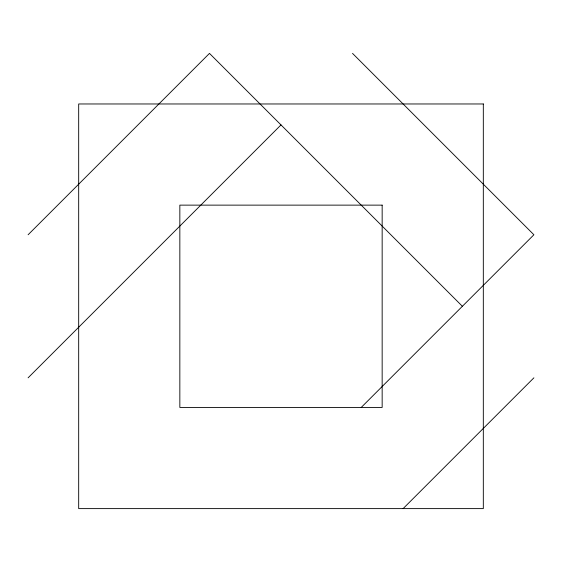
<?xml version="1.0" encoding="UTF-8"?>
<svg xmlns="http://www.w3.org/2000/svg" width="562" height="562" viewBox="0 0 562 562"><rect width="100%" height="100%" fill="white"/><g stroke="black" fill="none" stroke-linecap="round" stroke-linejoin="round"><path stroke-width="0.84" d="M28.1 234.761L209.471 53.39L462.371 306.29M28.1 377.819L281 124.919M361.211 407.45L533.9 234.761L352.529 53.39M403.109 508.61L533.9 377.819M483.32 103.97L78.68 103.97L78.68 508.61L483.32 508.61L483.32 103.97M382.16 205.13L179.84 205.13L179.84 407.45L382.16 407.45L382.16 205.13"/></g></svg>
